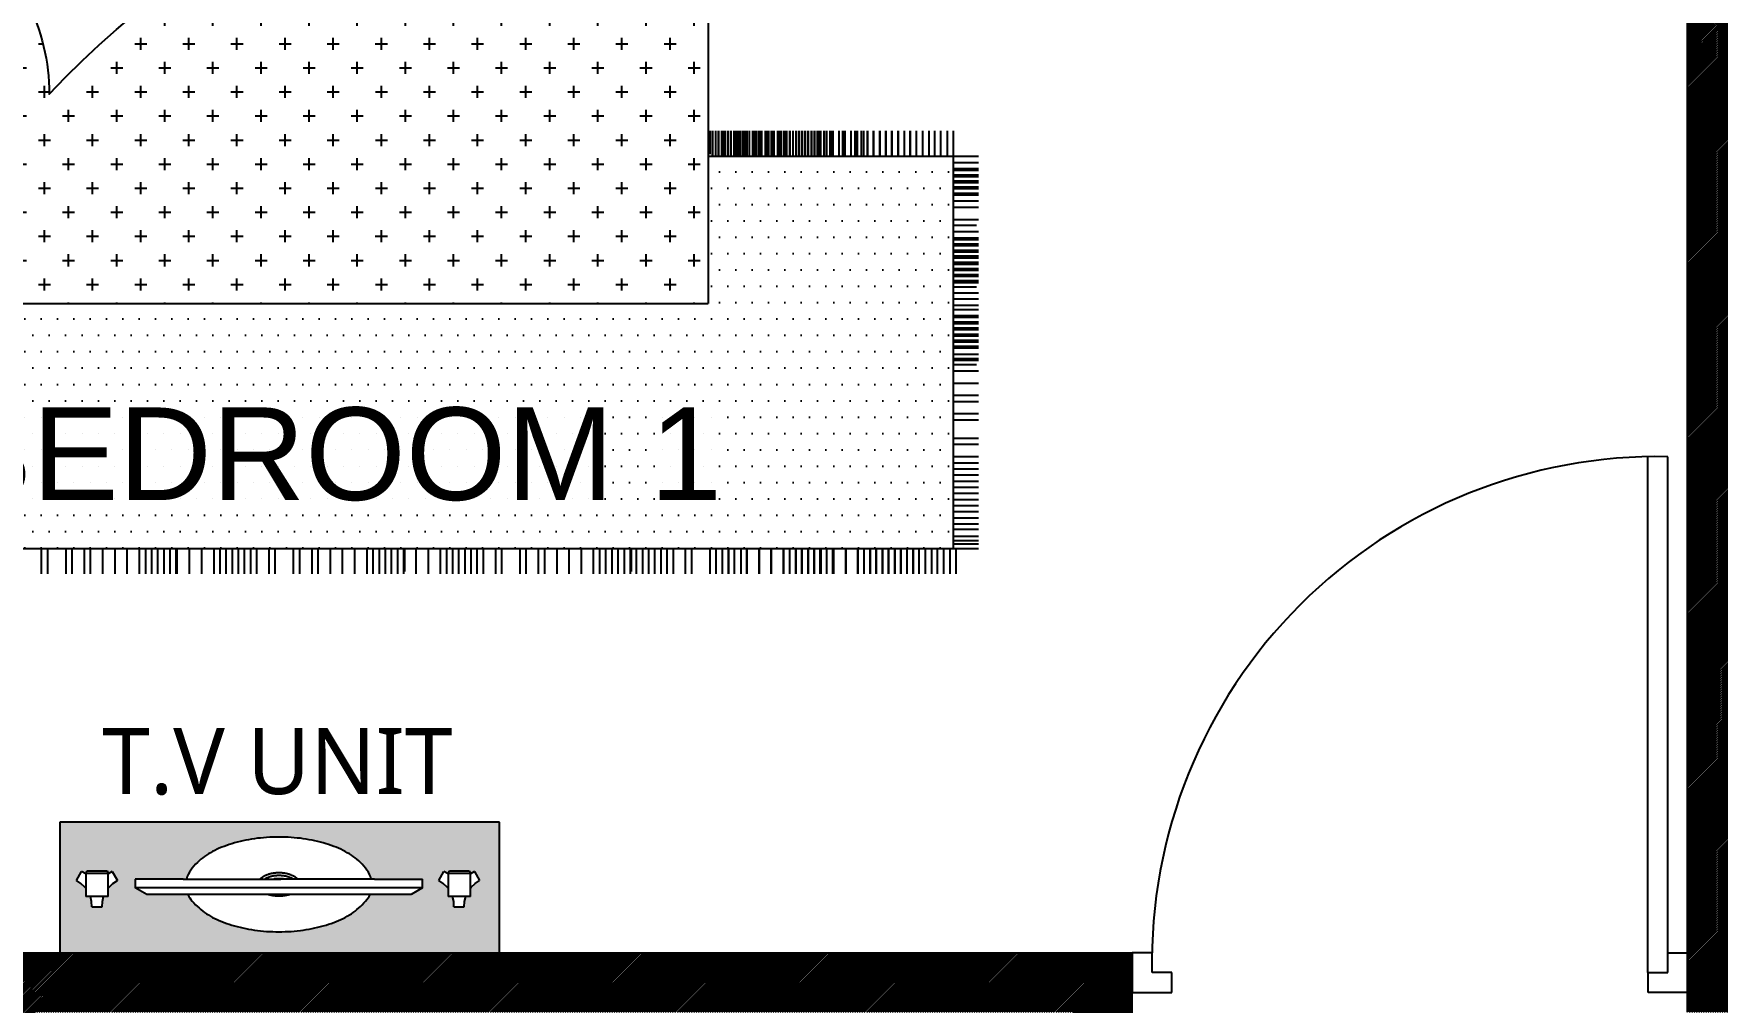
# Model space of a CAD drawing. Header units: inches. Extents: x 413 to 1099, y 231 to 650.
# Drawn here: x 483.4 to 610.8, y 503.4 to 576.6 of the extents above; entities that cross this region are included whole.
import ezdxf

# ---------------------------------------------------------------- set-up
doc = ezdxf.new("R2010")
doc.units = ezdxf.units.IN
doc.header["$MEASUREMENT"] = 0
for name, color, linetype in [('Appliances', 7, 'Continuous'), ('DOOR', 70, 'Continuous'), ('Edges', 7, 'Continuous'), ('OUTER WALL', 50, 'Continuous'), ('TEXT', 190, 'Continuous'), ('WALL', 212, 'Continuous')]:
    doc.layers.add(name, color=color, linetype=linetype)
doc.styles.get("Standard").update_dxf_attribs({"font": 'arial.ttf'})
pattern_1 = [(45, (-2981.29373, -190.62552), (-0.0883883476, 0.0883883476), [])]

# ---------------------------------------------------------------- blocks, each defined once
blk = doc.blocks.new('121')
for p, q in [((72.05, 349.04), (72.05, 346.04)), ((73.55, 349.04), (72.05, 349.04)), ((73.55, 347.54), (73.55, 349.04)), ((75.05, 347.54), (73.55, 347.54)), ((75.05, 346.04), (75.05, 347.54)), ((72.05, 346.04), (75.05, 346.04))]:
    blk.add_line(p, q)
blk = doc.blocks.new('222')
for p, q in [((235.05, 347.54), (235.05, 386.54)), ((236.55, 347.54), (236.55, 386.54))]:
    blk.add_line(p, q)
blk.add_arc((235.8, 348.29), 38.26, 88.8767, 181.1233)
blk = doc.blocks.new('DFF')
at = {"layer": 'WALL', "ltscale": 99, "true_color": 0x293189, "transparency": 33554664}
h = blk.add_hatch(dxfattribs=at)
h.set_pattern_fill('CROSS', color=177, scale=0.367969)
h.set_pattern_definition([(0, (-8325.6035, -6239.9244), (2.33660262, 2.33660262), [1.1683013, -3.50490393]), (90, (-8325.0194, -6240.5086), (-2.33660262, 2.33660262), [1.1683013, -3.50490393])])
h.paths.add_polyline_path([(10959.15, 8007.66, 0.236068), (10951.15, 8023.66), (10951.15, 7987.33), (11023.15, 7987.33), (11023.15, 8035.66, 0.205258)])
at = {"layer": 'WALL', "ltscale": 99, "true_color": 0x2776bb, "transparency": 33554664}
h = blk.add_hatch(dxfattribs=at)
h.set_pattern_fill('DOTS', color=152)
h.set_pattern_definition([(0, (0, 0), (0.79375, 1.5875), [0, -1.5875])])
h.paths.add_polyline_path([(10951.15, 7987.33), (10951.15, 7999.6), (10927.36, 7999.6), (10927.36, 7963.54), (11046.94, 7963.54), (11046.94, 7963.99), (11046.94, 8001.6), (11023.15, 8001.6), (11023.15, 7987.33)])
at = {"color": 177, "linetype": 'Continuous', "true_color": 0x364490}
for p, q in [((11023.31, 8004.08), (11023.31, 8001.82)), ((11023.31, 8004.08), (11023.31, 8001.82)), ((11023.31, 8004.08), (11023.31, 8001.82)), ((11023.53, 8004.08), (11023.53, 8001.6)), ((11023.56, 8004.08), (11023.56, 8001.6)), ((11023.84, 8004.08), (11023.84, 8001.6)), ((11024.13, 8004.08), (11024.13, 8001.6)), ((11024.16, 8004.08), (11024.16, 8001.6)), ((11024.16, 8004.08), (11024.16, 8001.6)), ((11024.43, 8004.08), (11024.43, 8001.6)), ((11024.44, 8004.08), (11024.44, 8001.6)), ((11024.46, 8004.08), (11024.46, 8001.6)), ((11024.5, 8004.08), (11024.5, 8001.6)), ((11024.53, 8004.08), (11024.53, 8001.82)), ((11024.53, 8004.08), (11024.53, 8001.82)), ((11024.53, 8004.08), (11024.53, 8001.82)), ((11024.53, 8004.08), (11024.53, 8001.6)), ((11024.73, 8004.08), (11024.73, 8001.6)), ((11024.73, 8004.08), (11024.73, 8001.6)), ((11024.75, 8004.08), (11024.75, 8001.6)), ((11024.76, 8004.08), (11024.76, 8001.6)), ((11025.03, 8004.08), (11025.03, 8001.6)), ((11025.06, 8004.08), (11025.06, 8001.6)), ((11025.32, 8004.08), (11025.32, 8001.6)), ((11025.32, 8004.08), (11025.32, 8001.6)), ((11025.33, 8004.08), (11025.33, 8001.6)), ((11025.35, 8004.08), (11025.35, 8001.6)), ((11025.35, 8004.08), (11025.35, 8001.6)), ((11025.62, 8004.08), (11025.62, 8001.6)), ((11025.65, 8004.08), (11025.65, 8001.6)), ((11025.69, 8004.08), (11025.69, 8001.6)), ((11025.72, 8004.08), (11025.72, 8001.6)), ((11025.89, 8004.08), (11025.89, 8001.6)), ((11025.91, 8004.08), (11025.91, 8001.6)), ((11025.92, 8004.08), (11025.92, 8001.6)), ((11025.95, 8004.08), (11025.95, 8001.6)), ((11026.03, 8004.08), (11026.03, 8001.6)), ((11026.22, 8004.08), (11026.22, 8001.6)), ((11026.22, 8004.08), (11026.22, 8001.6)), ((11026.25, 8004.08), (11026.25, 8001.6)), ((11026.49, 8004.08), (11026.49, 8001.6)), ((11026.54, 8004.08), (11026.54, 8001.6)), ((11026.54, 8004.08), (11026.54, 8001.6)), ((11026.59, 8004.08), (11026.59, 8001.6)), ((11026.59, 8004.08), (11026.59, 8001.6)), ((11026.62, 8004.08), (11026.62, 8001.6)), ((11026.81, 8004.08), (11026.81, 8001.6)), ((11026.84, 8004.08), (11026.84, 8001.6)), ((11026.88, 8004.08), (11026.88, 8001.6)), ((11026.9, 8004.08), (11026.9, 8001.82)), ((11026.9, 8004.08), (11026.9, 8001.82)), ((11026.9, 8004.08), (11026.9, 8001.82)), ((11026.9, 8004.08), (11026.9, 8001.6)), ((11026.91, 8004.08), (11026.91, 8001.6)), ((11027.11, 8004.08), (11027.11, 8001.6)), ((11027.11, 8004.08), (11027.11, 8001.6)), ((11027.13, 8004.08), (11027.13, 8001.6)), ((11027.14, 8004.08), (11027.14, 8001.6)), ((11027.44, 8004.08), (11027.44, 8001.6)), ((11027.44, 8004.08), (11027.44, 8001.6)), ((11027.48, 8004.08), (11027.48, 8001.6)), ((11027.69, 8004.08), (11027.69, 8001.6)), ((11027.7, 8004.08), (11027.7, 8001.6)), ((11027.71, 8004.08), (11027.71, 8001.6)), ((11027.78, 8004.08), (11027.78, 8001.6)), ((11027.81, 8004.08), (11027.81, 8001.6)), ((11027.81, 8004.08), (11027.81, 8001.6)), ((11028.03, 8004.08), (11028.03, 8001.6)), ((11028.07, 8004.08), (11028.07, 8001.6)), ((11028.09, 8004.08), (11028.09, 8001.6)), ((11028.1, 8004.08), (11028.1, 8001.6)), ((11028.12, 8004.08), (11028.12, 8001.82)), ((11028.12, 8004.08), (11028.12, 8001.82)), ((11028.12, 8004.08), (11028.12, 8001.82)), ((11028.12, 8004.08), (11028.12, 8001.6)), ((11028.29, 8004.08), (11028.29, 8001.6)), ((11028.33, 8004.08), (11028.33, 8001.6)), ((11028.67, 8004.08), (11028.67, 8001.6)), ((11028.7, 8004.08), (11028.7, 8001.6)), ((11028.91, 8004.08), (11028.91, 8001.6)), ((11028.92, 8004.08), (11028.92, 8001.6)), ((11028.97, 8004.08), (11028.97, 8001.6)), ((11029, 8004.08), (11029, 8001.6)), ((11029.26, 8004.08), (11029.26, 8001.6)), ((11029.28, 8004.08), (11029.28, 8001.6)), ((11029.29, 8004.08), (11029.29, 8001.6)), ((11029.31, 8004.08), (11029.31, 8001.6)), ((11029.48, 8004.08), (11029.48, 8001.6)), ((11029.51, 8004.08), (11029.51, 8001.6)), ((11029.86, 8004.08), (11029.86, 8001.6)), ((11029.89, 8004.08), (11029.89, 8001.6)), ((11030.08, 8004.08), (11030.08, 8001.6)), ((11030.16, 8004.08), (11030.16, 8001.6)), ((11030.19, 8004.08), (11030.19, 8001.6)), ((11030.45, 8004.08), (11030.45, 8001.6)), ((11030.47, 8004.08), (11030.47, 8001.6)), ((11030.48, 8004.08), (11030.48, 8001.6)), ((11030.5, 8004.08), (11030.5, 8001.6)), ((11030.7, 8004.08), (11030.7, 8001.6)), ((11030.76, 8004.08), (11030.76, 8001.6)), ((11031.05, 8004.08), (11031.05, 8001.6)), ((11031.08, 8004.08), (11031.08, 8001.6)), ((11031.08, 8004.08), (11031.08, 8001.6)), ((11031.35, 8004.08), (11031.35, 8001.6)), ((11031.38, 8004.08), (11031.38, 8001.6)), ((11031.65, 8004.08), (11031.65, 8001.6)), ((11031.67, 8004.08), (11031.67, 8001.6)), ((11031.68, 8004.08), (11031.68, 8001.6)), ((11031.95, 8004.08), (11031.95, 8001.6)), ((11031.98, 8004.08), (11031.98, 8001.6)), ((11032.23, 8004.08), (11032.23, 8001.6)), ((11032.24, 8004.08), (11032.24, 8001.6)), ((11032.26, 8004.08), (11032.26, 8001.6)), ((11032.27, 8004.08), (11032.27, 8001.6)), ((11032.54, 8004.08), (11032.54, 8001.6)), ((11032.57, 8004.08), (11032.57, 8001.6)), ((11032.83, 8004.08), (11032.83, 8001.6)), ((11032.84, 8004.08), (11032.84, 8001.6)), ((11032.87, 8004.08), (11032.87, 8001.6)), ((11033.14, 8004.08), (11033.14, 8001.6)), ((11033.14, 8004.08), (11033.14, 8001.6)), ((11033.17, 8004.08), (11033.17, 8001.6)), ((11033.45, 8004.08), (11033.45, 8001.6)), ((11033.46, 8004.08), (11033.46, 8001.6)), ((11033.73, 8004.08), (11033.73, 8001.6)), ((11033.76, 8004.08), (11033.76, 8001.6)), ((11033.82, 8004.08), (11033.82, 8001.82)), ((11033.82, 8004.08), (11033.82, 8001.82)), ((11033.82, 8004.08), (11033.82, 8001.82)), ((11033.82, 8004.08), (11033.82, 8001.6)), ((11034.02, 8004.08), (11034.02, 8001.6)), ((11034.05, 8004.08), (11034.05, 8001.6)), ((11034.05, 8004.08), (11034.05, 8001.6)), ((11034.36, 8004.08), (11034.36, 8001.6)), ((11034.36, 8004.08), (11034.36, 8001.6)), ((11034.61, 8004.08), (11034.61, 8001.6)), ((11034.62, 8004.08), (11034.62, 8001.6)), ((11034.95, 8004.08), (11034.95, 8001.6)), ((11035.01, 8004.08), (11035.01, 8001.6)), ((11035.04, 8004.08), (11035.04, 8001.82)), ((11035.04, 8004.08), (11035.04, 8001.82)), ((11035.04, 8004.08), (11035.04, 8001.82)), ((11035.04, 8004.08), (11035.04, 8001.6)), ((11035.21, 8004.08), (11035.21, 8001.6)), ((11035.24, 8004.08), (11035.24, 8001.6)), ((11035.83, 8004.08), (11035.83, 8001.6)), ((11035.84, 8004.08), (11035.84, 8001.6)), ((11036.2, 8004.08), (11036.2, 8001.6)), ((11036.23, 8004.08), (11036.23, 8001.6)), ((11036.4, 8004.08), (11036.4, 8001.6)), ((11036.43, 8004.08), (11036.43, 8001.6)), ((11037, 8004.08), (11037, 8001.6)), ((11037.39, 8004.08), (11037.39, 8001.6)), ((11037.42, 8004.08), (11037.42, 8001.6)), ((11037.62, 8004.08), (11037.62, 8001.6)), ((11037.99, 8004.08), (11037.99, 8001.6)), ((11038.22, 8004.08), (11038.22, 8001.6)), ((11038.58, 8004.08), (11038.58, 8001.6)), ((11038.61, 8004.08), (11038.61, 8001.6)), ((11039.18, 8004.08), (11039.18, 8001.6)), ((11039.21, 8004.08), (11039.21, 8001.6)), ((11039.77, 8004.08), (11039.77, 8001.6)), ((11039.8, 8004.08), (11039.8, 8001.6)), ((11040.37, 8004.08), (11040.37, 8001.6)), ((11040.4, 8004.08), (11040.4, 8001.6)), ((11040.96, 8004.08), (11040.96, 8001.6)), ((11040.99, 8004.08), (11040.99, 8001.6)), ((11041.55, 8004.08), (11041.55, 8001.6)), ((11041.59, 8004.08), (11041.59, 8001.6)), ((11042.18, 8004.08), (11042.18, 8001.6)), ((11042.74, 8004.08), (11042.74, 8001.6)), ((11042.77, 8004.08), (11042.77, 8001.6)), ((11043.34, 8004.08), (11043.34, 8001.6)), ((11043.96, 8004.08), (11043.96, 8001.6)), ((11044.56, 8004.08), (11044.56, 8001.6)), ((11045.12, 8004.08), (11045.12, 8001.6)), ((11045.72, 8004.08), (11045.72, 8001.6)), ((11046.34, 8004.08), (11046.34, 8001.6)), ((11046.94, 8004.08), (11046.94, 8001.6)), ((11046.94, 8001.6), (11023.15, 8001.6)), ((11046.94, 8001.62), (11049.41, 8001.62)), ((11046.94, 8001.6), (11046.94, 7963.54)), ((11046.94, 8001.02), (11049.41, 8001.02)), ((11046.94, 8001.02), (11049.41, 8001.02)), ((11046.94, 8000.43), (11049.41, 8000.43)), ((11046.94, 8000.26), (11049.41, 8000.26)), ((11046.94, 7999.83), (11049.41, 7999.83)), ((11046.94, 7999.67), (11049.41, 7999.67)), ((11046.94, 7999.67), (11049.41, 7999.67)), ((11046.94, 7999.24), (11049.41, 7999.24)), ((11046.94, 7999.07), (11049.41, 7999.07)), ((11046.94, 7998.64), (11049.41, 7998.64)), ((11046.94, 7998.48), (11049.41, 7998.48)), ((11046.94, 7998.05), (11049.41, 7998.05)), ((11046.94, 7997.88), (11049.41, 7997.88)), ((11046.94, 7997.29), (11049.41, 7997.29)), ((11046.94, 7996.69), (11049.41, 7996.69)), ((11046.94, 7995.5), (11049.41, 7995.5)), ((11046.94, 7994.92, -19.89), (11049.19, 7994.92, -19.89)), ((11046.94, 7994.92, -19.89), (11049.19, 7994.92, -19.89)), ((11046.94, 7994.92, -19.89), (11049.19, 7994.92, -19.89)), ((11046.94, 7994.32), (11049.41, 7994.32)), ((11046.94, 7993.7), (11049.41, 7993.7)), ((11046.94, 7993.7), (11049.41, 7993.7)), ((11046.94, 7993.54), (11049.41, 7993.54)), ((11046.94, 7993.13), (11049.41, 7993.13)), ((11046.94, 7993.13), (11049.41, 7993.13)), ((11046.94, 7993.1), (11049.41, 7993.1)), ((11046.94, 7992.95), (11049.41, 7992.95)), ((11046.94, 7992.51), (11049.41, 7992.51)), ((11046.94, 7992.35), (11049.41, 7992.35)), ((11046.94, 7991.94), (11049.41, 7991.94)), ((11046.94, 7991.91), (11049.41, 7991.91)), ((11046.94, 7991.76), (11049.41, 7991.76)), ((11046.94, 7991.34), (11049.41, 7991.34)), ((11046.94, 7991.32), (11049.41, 7991.32)), ((11046.94, 7991.16), (11049.41, 7991.16)), ((11046.94, 7990.72), (11049.41, 7990.72)), ((11046.94, 7990.57), (11049.41, 7990.57)), ((11046.94, 7990.15), (11049.41, 7990.15)), ((11046.94, 7989.97), (11049.41, 7989.97)), ((11046.94, 7989.56), (11049.41, 7989.56)), ((11046.94, 7989.54), (11049.41, 7989.54)), ((11046.94, 7989.38), (11049.41, 7989.38)), ((11046.94, 7988.95, -19.89), (11049.19, 7988.95, -19.89)), ((11046.94, 7988.95, -19.89), (11049.19, 7988.95, -19.89)), ((11046.94, 7988.95, -19.89), (11049.19, 7988.95, -19.89)), ((11046.94, 7988.35), (11049.41, 7988.35)), ((11046.94, 7987.77), (11049.41, 7987.77)), ((11046.94, 7987.18), (11049.41, 7987.18)), ((11046.94, 7986.74), (11049.41, 7986.74)), ((11046.94, 7986.15), (11049.41, 7986.15)), ((11046.94, 7986.15), (11049.41, 7986.15)), ((11046.94, 7985.99), (11049.41, 7985.99)), ((11046.94, 7985.55), (11049.41, 7985.55)), ((11046.94, 7985.39), (11049.41, 7985.39)), ((11046.94, 7984.96), (11049.41, 7984.96)), ((11046.94, 7984.8), (11049.41, 7984.8)), ((11046.94, 7984.36), (11049.41, 7984.36)), ((11046.94, 7984.2), (11049.41, 7984.2)), ((11046.94, 7983.77), (11049.41, 7983.77)), ((11046.94, 7983.61), (11049.41, 7983.61)), ((11046.94, 7983.17), (11049.41, 7983.17)), ((11046.94, 7983.02), (11049.41, 7983.02)), ((11046.94, 7982.42), (11049.41, 7982.42)), ((11046.94, 7981.98), (11049.41, 7981.98)), ((11046.94, 7981.83), (11049.41, 7981.83)), ((11046.94, 7981.4, -19.89), (11049.19, 7981.4, -19.89)), ((11046.94, 7981.4, -19.89), (11049.19, 7981.4, -19.89)), ((11046.94, 7981.4, -19.89), (11049.19, 7981.4, -19.89)), ((11046.94, 7980.79), (11049.41, 7980.79)), ((11046.94, 7979.6), (11049.41, 7979.6)), ((11046.94, 7979.6), (11049.41, 7979.6)), ((11046.94, 7978.42), (11049.41, 7978.42)), ((11046.94, 7977.82), (11049.41, 7977.82)), ((11046.94, 7976.63), (11049.41, 7976.63)), ((11046.94, 7976.04), (11049.41, 7976.04)), ((11046.94, 7974.25), (11049.41, 7974.25)), ((11046.94, 7973.66), (11049.41, 7973.66)), ((11046.94, 7972.47), (11049.41, 7972.47)), ((11046.94, 7971.87), (11049.41, 7971.87)), ((11046.94, 7971.28), (11049.41, 7971.28)), ((11046.94, 7970.68), (11049.41, 7970.68)), ((11046.94, 7970.09), (11049.41, 7970.09)), ((11046.94, 7969.49), (11049.41, 7969.49)), ((11046.94, 7968.9), (11049.41, 7968.9)), ((11046.94, 7968.3), (11049.41, 7968.3)), ((11046.94, 7967.71), (11049.41, 7967.71)), ((11046.94, 7967.12), (11049.41, 7967.12)), ((11046.94, 7966.52), (11049.41, 7966.52)), ((11046.94, 7965.93), (11049.41, 7965.93)), ((11046.94, 7965.92), (11049.41, 7965.92)), ((11046.94, 7965.41), (11049.41, 7965.41)), ((11046.94, 7964.74), (11049.41, 7964.74)), ((10927.36, 7963.54), (11046.94, 7963.54)), ((10958.38, 7963.54), (10958.38, 7961.07)), ((10958.97, 7963.54), (10958.97, 7961.07)), ((10960.76, 7963.54), (10960.76, 7961.07)), ((10961.35, 7963.54), (10961.35, 7961.07)), ((10962.54, 7963.54), (10962.54, 7961.07)), ((10963.13, 7963.54), (10963.13, 7961.07)), ((10964.32, 7963.54), (10964.32, 7961.07)), ((10964.32, 7963.54), (10964.32, 7961.07)), ((10965.51, 7963.54), (10965.51, 7961.07)), ((10966.7, 7963.54), (10966.7, 7961.07)), ((10967.89, 7963.54), (10967.89, 7961.07)), ((10968.49, 7963.54), (10968.49, 7961.07)), ((10969.08, 7963.54), (10969.08, 7961.07)), ((10969.68, 7963.54), (10969.68, 7961.07)), ((10970.27, 7963.54), (10970.27, 7961.07)), ((10970.87, 7963.54), (10970.87, 7961.07)), ((10970.87, 7963.54), (10970.87, 7961.07)), ((10971.46, 7963.54), (10971.46, 7961.07)), ((10971.55, 7963.55), (10971.55, 7961.29)), ((10971.55, 7963.55), (10971.55, 7961.29)), ((10971.55, 7963.55), (10971.55, 7961.29)), ((10971.55, 7963.54), (10971.55, 7961.07)), ((10972.74, 7963.54), (10972.74, 7961.07)), ((10973.93, 7963.54), (10973.93, 7961.07)), ((10975.12, 7963.54), (10975.12, 7961.07)), ((10975.72, 7963.54), (10975.72, 7961.07)), ((10976.31, 7963.54), (10976.31, 7961.07)), ((10976.9, 7963.54), (10976.9, 7961.07)), ((10977.5, 7963.54), (10977.5, 7961.07)), ((10978.09, 7963.54), (10978.09, 7961.07)), ((10978.69, 7963.54), (10978.69, 7961.07)), ((10979.28, 7963.54), (10979.28, 7961.07)), ((10980.47, 7963.54), (10980.47, 7961.07)), ((10981.07, 7963.54), (10981.07, 7961.07)), ((10982.85, 7963.54), (10982.85, 7961.07)), ((10983.45, 7963.54), (10983.45, 7961.07)), ((10984.64, 7963.54), (10984.64, 7961.07)), ((10985.23, 7963.54), (10985.23, 7961.07)), ((10986.42, 7963.54), (10986.42, 7961.07)), ((10986.42, 7963.54), (10986.42, 7961.07)), ((10987.61, 7963.54), (10987.61, 7961.07)), ((10988.8, 7963.54), (10988.8, 7961.07)), ((10989.99, 7963.54), (10989.99, 7961.07)), ((10990.58, 7963.54), (10990.58, 7961.07)), ((10991.18, 7963.54), (10991.18, 7961.07)), ((10991.77, 7963.54), (10991.77, 7961.07)), ((10992.37, 7963.54), (10992.37, 7961.07)), ((10992.96, 7963.54), (10992.96, 7961.07)), ((10992.96, 7963.54), (10992.96, 7961.07)), ((10993.56, 7963.54), (10993.56, 7961.07)), ((10993.56, 7963.54), (10993.56, 7961.07)), ((10993.65, 7963.55), (10993.65, 7961.29)), ((10993.65, 7963.55), (10993.65, 7961.29)), ((10993.65, 7963.55), (10993.65, 7961.29)), ((10994.75, 7963.54), (10994.75, 7961.07)), ((10995.94, 7963.54), (10995.94, 7961.07)), ((10997.13, 7963.54), (10997.13, 7961.07)), ((10997.72, 7963.54), (10997.72, 7961.07)), ((10998.32, 7963.54), (10998.32, 7961.07)), ((10998.91, 7963.54), (10998.91, 7961.07)), ((10999.51, 7963.54), (10999.51, 7961.07)), ((11000.1, 7963.54), (11000.1, 7961.07)), ((11000.69, 7963.54), (11000.69, 7961.07)), ((11001.29, 7963.54), (11001.29, 7961.07)), ((11002.48, 7963.54), (11002.48, 7961.07)), ((11003.07, 7963.54), (11003.07, 7961.07)), ((11004.86, 7963.54), (11004.86, 7961.07)), ((11005.45, 7963.54), (11005.45, 7961.07)), ((11006.64, 7963.54), (11006.64, 7961.07)), ((11007.24, 7963.54), (11007.24, 7961.07)), ((11008.43, 7963.54), (11008.43, 7961.07)), ((11008.43, 7963.54), (11008.43, 7961.07)), ((11009.62, 7963.54), (11009.62, 7961.07)), ((11010.81, 7963.54), (11010.81, 7961.07)), ((11011.99, 7963.54), (11011.99, 7961.07)), ((11011.99, 7963.54), (11011.99, 7961.07)), ((11012.59, 7963.54), (11012.59, 7961.07)), ((11013.18, 7963.54), (11013.18, 7961.07)), ((11013.18, 7963.54), (11013.18, 7961.07)), ((11013.78, 7963.54), (11013.78, 7961.07)), ((11014.37, 7963.54), (11014.37, 7961.07)), ((11014.37, 7963.54), (11014.37, 7961.07)), ((11014.97, 7963.54), (11014.97, 7961.07)), ((11014.97, 7963.54), (11014.97, 7961.07)), ((11015.56, 7963.54), (11015.56, 7961.07)), ((11015.56, 7963.54), (11015.56, 7961.07)), ((11015.65, 7963.55), (11015.65, 7961.29)), ((11015.65, 7963.55), (11015.65, 7961.29)), ((11015.65, 7963.55), (11015.65, 7961.29)), ((11016.16, 7963.54), (11016.16, 7961.07)), ((11016.75, 7963.54), (11016.75, 7961.07)), ((11017.35, 7963.54), (11017.35, 7961.07)), ((11017.94, 7963.54), (11017.94, 7961.07)), ((11018.54, 7963.54), (11018.54, 7961.07)), ((11019.13, 7963.54), (11019.13, 7961.07)), ((11019.73, 7963.54), (11019.73, 7961.07)), ((11020.92, 7963.54), (11020.92, 7961.07)), ((11021.51, 7963.54), (11021.51, 7961.07)), ((11023.3, 7963.54), (11023.3, 7961.07)), ((11023.89, 7963.54), (11023.89, 7961.07)), ((11024.51, 7963.54), (11024.51, 7961.07)), ((11025.08, 7963.54), (11025.08, 7961.07)), ((11025.11, 7963.54), (11025.11, 7961.07)), ((11025.67, 7963.54), (11025.67, 7961.07)), ((11026.3, 7963.54), (11026.3, 7961.07)), ((11026.86, 7963.54), (11026.86, 7961.07)), ((11026.86, 7963.54), (11026.86, 7961.07)), ((11026.89, 7963.54), (11026.89, 7961.07)), ((11028.05, 7963.54), (11028.05, 7961.07)), ((11028.08, 7963.54), (11028.08, 7961.07)), ((11028.08, 7963.54), (11028.08, 7961.07)), ((11029.24, 7963.54), (11029.24, 7961.07)), ((11029.27, 7963.54), (11029.27, 7961.07)), ((11030.43, 7963.54), (11030.43, 7961.07)), ((11030.46, 7963.54), (11030.46, 7961.07)), ((11031.03, 7963.54), (11031.03, 7961.07)), ((11031.62, 7963.54), (11031.62, 7961.07)), ((11031.65, 7963.54), (11031.65, 7961.07)), ((11032.22, 7963.54), (11032.22, 7961.07)), ((11032.25, 7963.54), (11032.25, 7961.07)), ((11032.81, 7963.54), (11032.81, 7961.07)), ((11032.84, 7963.54), (11032.84, 7961.07)), ((11033.41, 7963.54), (11033.41, 7961.07)), ((11033.41, 7963.54), (11033.41, 7961.07)), ((11033.44, 7963.54), (11033.44, 7961.07)), ((11034, 7963.54), (11034, 7961.07)), ((11034.03, 7963.54), (11034.03, 7961.07)), ((11034.09, 7963.55), (11034.09, 7961.29)), ((11034.09, 7963.55), (11034.09, 7961.29)), ((11034.09, 7963.55), (11034.09, 7961.29)), ((11034.09, 7963.54), (11034.09, 7961.07)), ((11034.63, 7963.54), (11034.63, 7961.07)), ((11034.63, 7963.54), (11034.63, 7961.07)), ((11035.22, 7963.54), (11035.22, 7961.07)), ((11035.28, 7963.54), (11035.28, 7961.07)), ((11035.31, 7963.55), (11035.31, 7961.29)), ((11035.31, 7963.55), (11035.31, 7961.29)), ((11035.31, 7963.55), (11035.31, 7961.29)), ((11035.31, 7963.54), (11035.31, 7961.07)), ((11036.47, 7963.54), (11036.47, 7961.07)), ((11036.5, 7963.54), (11036.5, 7961.07)), ((11037.66, 7963.54), (11037.66, 7961.07)), ((11037.69, 7963.54), (11037.69, 7961.07)), ((11038.26, 7963.54), (11038.26, 7961.07)), ((11038.85, 7963.54), (11038.85, 7961.07)), ((11038.88, 7963.54), (11038.88, 7961.07)), ((11039.44, 7963.54), (11039.44, 7961.07)), ((11039.47, 7963.54), (11039.47, 7961.07)), ((11040.04, 7963.54), (11040.04, 7961.07)), ((11040.07, 7963.54), (11040.07, 7961.07)), ((11040.63, 7963.54), (11040.63, 7961.07)), ((11040.66, 7963.54), (11040.66, 7961.07)), ((11041.23, 7963.54), (11041.23, 7961.07)), ((11041.26, 7963.54), (11041.26, 7961.07)), ((11041.82, 7963.54), (11041.82, 7961.07)), ((11041.85, 7963.54), (11041.85, 7961.07)), ((11042.45, 7963.54), (11042.45, 7961.07)), ((11043.01, 7963.54), (11043.01, 7961.07)), ((11043.04, 7963.54), (11043.04, 7961.07)), ((11043.61, 7963.54), (11043.61, 7961.07)), ((11044.23, 7963.54), (11044.23, 7961.07)), ((11044.83, 7963.54), (11044.83, 7961.07)), ((11045.39, 7963.54), (11045.39, 7961.07)), ((11045.99, 7963.54), (11045.99, 7961.07)), ((11046.61, 7963.54), (11046.61, 7961.07)), ((11046.94, 7964.32), (11049.41, 7964.32)), ((11046.94, 7963.99), (11049.41, 7963.99)), ((11046.94, 7963.54), (11049.41, 7963.54)), ((11047.21, 7963.54), (11047.21, 7961.07))]:
    blk.add_line(p, q, dxfattribs=at)
at = {"layer": 'Appliances', "linetype": 'Continuous'}
for p in [(11023.15, 8039.66), (10951.15, 7987.33)]:
    blk.add_line(p, (11023.15, 7987.33), dxfattribs=at)
blk.add_lwpolyline([(10951.15, 8023.66, -0.236068), (10959.15, 8007.66, -0.205258), (11023.15, 8035.66, -0.205258)], format="xyb", dxfattribs=at)

msp = doc.modelspace()

# ---------------------------------------------------------------- hatches: boundary and pattern name
at = {"layer": 'DOOR', "true_color": 0x636466}
h = msp.add_hatch(dxfattribs=at)
h.set_pattern_fill('ANSI31', color=251)
h.set_pattern_definition(pattern_1)
h.paths.add_polyline_path([(618, 406.65), (609, 406.65), (609, 403.65), (609, 378.9), (618, 378.9)], flags=17)
h.paths.add_polyline_path([(618, 318.9), (609, 318.9), (609, 300.15), (483.5, 300.15), (483.5, 402.15), (567, 402.15), (567, 442.04), (562.5, 442.04), (562.5, 406.65), (483.5, 406.65), (483.5, 424.65), (474.5, 424.65), (474.5, 291.15), (618, 291.15)])
h.paths.add_polyline_path([(797.5, 402.65), (666, 402.65), (666, 398.65), (666, 393.65), (797.5, 393.65)])
h.paths.add_polyline_path([(806.5, 624.15), (761.51, 624.15), (761.51, 615.15), (797.5, 615.15), (797.5, 507.15), (707.52, 507.15), (707.52, 502.65), (707.5, 432.15), (712, 432.15), (712, 502.65), (763, 502.65), (763, 436.65), (742, 436.65), (742, 432.15), (772.3, 432.15), (772.3, 436.65), (767.5, 436.65), (767.5, 502.65), (797.5, 502.65), (797.5, 432.15), (797.5, 256.65), (705.92, 256.65), (705.92, 252.15), (806.5, 252.15)])
h.paths.add_polyline_path([(455.5, 615.15), (502, 615.15), (502, 624.15), (446.5, 624.15), (446.5, 252.15), (451, 252.15), (451, 502.65), (474.5, 502.65), (474.5, 484.65), (483.5, 484.65), (483.5, 502.65), (562, 502.65), (562, 491.3), (566.5, 491.3), (566.5, 507.15), (455.5, 507.15)])
h.paths.add_polyline_path([(585.92, 256.65), (451, 256.65), (451, 252.15), (585.92, 252.15)])
h = msp.add_hatch(dxfattribs=at)
h.set_pattern_fill('ANSI31', color=251)
h.set_pattern_definition(pattern_1)
h.paths.add_polyline_path([(628.61, 624.15), (562, 624.15), (562, 615.15), (608.5, 615.15), (608.5, 502.65), (613, 502.65), (613, 526.65), (619.01, 526.65), (619.01, 531.15), (613, 531.15), (613, 615.15), (628.61, 615.15)])
h.paths.add_polyline_path([(701.51, 624.15), (645.41, 624.15), (645.41, 615.15), (661.02, 615.15), (661.02, 531.15), (655.01, 531.15), (655.01, 526.65), (661.02, 526.65), (661.02, 502.65), (665.52, 502.65), (665.52, 615.15), (701.51, 615.15)])
at = {"layer": 'DOOR', "ltscale": 99, "true_color": 0x6c3932, "transparency": 33554664}
h = msp.add_hatch(color=17, dxfattribs=at)
h.dxf.hatch_style = 1
h.paths.add_polyline_path([(518.66, 506.92), (518.66, 517.01), (485.4, 517.01), (485.4, 506.92)])
h.paths.add_polyline_path([(488.6, 510.61), (487.82, 510.61), (487.8, 511.01), (487.71, 511.39), (487.36, 511.39), (487.36, 512.02), (487.3, 512.11), (487, 512.39), (486.66, 512.61), (487.05, 513.28), (487.36, 513.13), (487.48, 513.34), (488.97, 513.34), (489.06, 513.13), (489.36, 513.28), (489.75, 512.61), (489.41, 512.39), (489.12, 512.11), (489.05, 512.02), (489.05, 511.39), (488.71, 511.39), (488.62, 511.01)], flags=16)
h.paths.add_polyline_path([(491.98, 511.56), (491.11, 512.06), (491.11, 512.72), (494.72, 512.72), (494.99, 512.72), (495.04, 512.9), (495.11, 513.07), (495.2, 513.24), (495.3, 513.4), (495.42, 513.55), (495.54, 513.7), (495.67, 513.84), (495.8, 513.97), (495.93, 514.1), (496.07, 514.22), (496.21, 514.33), (496.35, 514.43), (496.49, 514.53), (496.64, 514.62), (496.79, 514.71), (496.95, 514.8), (497.12, 514.88), (497.29, 514.97), (497.46, 515.04), (497.64, 515.12), (497.83, 515.19), (498.02, 515.26), (498.21, 515.33), (498.41, 515.39), (498.61, 515.45), (498.82, 515.51), (499.03, 515.56), (499.24, 515.61), (499.46, 515.65), (499.68, 515.69), (499.9, 515.73), (500.12, 515.77), (500.35, 515.8), (500.58, 515.82), (500.81, 515.84), (501.04, 515.86), (501.27, 515.88), (501.5, 515.89), (501.74, 515.89), (501.97, 515.89), (502.2, 515.89), (502.44, 515.89), (502.67, 515.88), (502.9, 515.86), (503.13, 515.84), (503.36, 515.82), (503.59, 515.8), (503.81, 515.77), (504.04, 515.73), (504.26, 515.69), (504.48, 515.65), (504.69, 515.61), (504.91, 515.56), (505.12, 515.51), (505.32, 515.45), (505.53, 515.39), (505.73, 515.33), (505.92, 515.26), (506.11, 515.19), (506.3, 515.12), (506.48, 515.04), (506.65, 514.97), (506.82, 514.88), (506.99, 514.8), (507.14, 514.71), (507.3, 514.62), (507.45, 514.53), (507.59, 514.43), (507.73, 514.33), (507.87, 514.22), (508.01, 514.1), (508.14, 513.97), (508.27, 513.84), (508.4, 513.7), (508.52, 513.55), (508.63, 513.4), (508.74, 513.24), (508.82, 513.07), (508.9, 512.9), (508.95, 512.72), (509, 512.72), (509.21, 512.72), (512.82, 512.72), (512.82, 512.06), (511.96, 511.56), (508.87, 511.56), (508.84, 511.49), (508.79, 511.41), (508.72, 511.3), (508.62, 511.18), (508.52, 511.05), (508.4, 510.92), (508.27, 510.78), (508.14, 510.65), (508.01, 510.53), (507.87, 510.41), (507.73, 510.3), (507.59, 510.19), (507.45, 510.09), (507.3, 510), (507.14, 509.91), (506.99, 509.82), (506.82, 509.74), (506.65, 509.66), (506.48, 509.58), (506.3, 509.5), (506.11, 509.43), (505.92, 509.36), (505.73, 509.3), (505.53, 509.23), (505.32, 509.17), (505.12, 509.12), (504.91, 509.07), (504.69, 509.02), (504.48, 508.97), (504.26, 508.93), (504.04, 508.89), (503.81, 508.86), (503.59, 508.83), (503.36, 508.8), (503.13, 508.78), (502.9, 508.76), (502.67, 508.75), (502.44, 508.74), (502.2, 508.73), (501.97, 508.73), (501.74, 508.73), (501.5, 508.74), (501.27, 508.75), (501.04, 508.76), (500.81, 508.78), (500.58, 508.8), (500.35, 508.83), (500.12, 508.86), (499.9, 508.89), (499.68, 508.93), (499.46, 508.97), (499.24, 509.02), (499.03, 509.07), (498.82, 509.12), (498.61, 509.17), (498.41, 509.23), (498.21, 509.3), (498.02, 509.36), (497.83, 509.43), (497.64, 509.5), (497.46, 509.58), (497.29, 509.66), (497.12, 509.74), (496.95, 509.82), (496.79, 509.91), (496.64, 510), (496.49, 510.09), (496.35, 510.19), (496.21, 510.3), (496.07, 510.41), (495.93, 510.53), (495.8, 510.65), (495.67, 510.78), (495.54, 510.92), (495.42, 511.05), (495.32, 511.18), (495.22, 511.3), (495.11, 511.46), (495.07, 511.56)], flags=16)
h.paths.add_polyline_path([(514.06, 512.61), (514.45, 513.28), (514.75, 513.13), (514.87, 513.34), (516.36, 513.34), (516.45, 513.13), (516.76, 513.28), (517.15, 512.61), (516.81, 512.39), (516.51, 512.11), (516.45, 512.02), (516.45, 511.39), (516.1, 511.39), (516.01, 511.01), (515.99, 510.61), (515.21, 510.61), (515.19, 511.01), (515.1, 511.39), (514.76, 511.39), (514.76, 512.02), (514.69, 512.11), (514.4, 512.39)], flags=16)

# ---------------------------------------------------------------- linework, layer by layer
at = {"layer": 'DOOR', "color": 85, "true_color": 0x58ba48}
for p, q in [((608.5, 502.65), (608.5, 615.15)), ((455.5, 507.15), (566.5, 507.15)), ((566.5, 491.3), (566.5, 507.15))]:
    msp.add_line(p, q, dxfattribs=at)
at = {"layer": 'Edges'}
for p, q in [((518.66, 517.01), (485.4, 517.01)), ((485.4, 517.01), (485.4, 506.92)), ((518.66, 506.92), (518.66, 517.01)), ((486.66, 512.61), (487.05, 513.28)), ((487.36, 513.12), (487.05, 513.28)), ((487.36, 513.14), (487.48, 513.34)), ((487.48, 513.34), (488.97, 513.34)), ((488.97, 513.34), (489.05, 513.14)), ((489.36, 513.28), (489.05, 513.12)), ((489.36, 513.28), (489.75, 512.61)), ((514.06, 512.61), (514.45, 513.28)), ((514.76, 513.12), (514.45, 513.28)), ((514.76, 513.14), (514.87, 513.34)), ((514.87, 513.34), (516.36, 513.34)), ((516.36, 513.34), (516.45, 513.14)), ((516.76, 513.28), (516.45, 513.12)), ((516.76, 513.28), (517.15, 512.61)), ((487, 512.39), (486.66, 512.61)), ((487.3, 512.11), (487, 512.39)), ((487.36, 512.02), (487.3, 512.11)), ((489.05, 513.14), (487.36, 513.14)), ((487.36, 513.14), (487.36, 513.12)), ((487.36, 513.12), (487.36, 512.02)), ((487.36, 512.02), (487.36, 511.39)), ((489.05, 513.12), (489.05, 513.14)), ((489.05, 512.02), (489.05, 513.12)), ((489.05, 512.02), (489.12, 512.11)), ((489.05, 511.39), (489.05, 512.02)), ((489.12, 512.11), (489.41, 512.39)), ((489.41, 512.39), (489.75, 512.61)), ((491.11, 512.72), (491.11, 512.06)), ((494.72, 512.72), (491.11, 512.72)), ((512.82, 512.06), (491.11, 512.06)), ((491.98, 511.56), (491.11, 512.06)), ((509.21, 512.72), (512.82, 512.72)), ((512.82, 512.06), (511.96, 511.56)), ((512.82, 512.06), (512.82, 512.72)), ((514.4, 512.39), (514.06, 512.61)), ((514.69, 512.11), (514.4, 512.39)), ((514.76, 512.02), (514.69, 512.11)), ((516.45, 513.14), (514.76, 513.14)), ((514.76, 513.14), (514.76, 513.12)), ((514.76, 513.12), (514.76, 512.02)), ((514.76, 512.02), (514.76, 511.39)), ((516.45, 513.12), (516.45, 513.14)), ((516.45, 512.02), (516.45, 513.12)), ((516.45, 512.02), (516.51, 512.11)), ((516.45, 511.39), (516.45, 512.02)), ((516.51, 512.11), (516.81, 512.39)), ((516.81, 512.39), (517.15, 512.61)), ((487.71, 511.39), (487.36, 511.39)), ((487.8, 511.01), (487.71, 511.39)), ((488.71, 511.39), (487.71, 511.39)), ((487.82, 510.61), (487.8, 511.01)), ((487.82, 510.61), (488.6, 510.61)), ((488.6, 510.61), (488.62, 511.01)), ((488.62, 511.01), (488.71, 511.39)), ((489.05, 511.39), (488.71, 511.39)), ((511.96, 511.56), (491.98, 511.56)), ((515.1, 511.39), (514.76, 511.39)), ((515.19, 511.01), (515.1, 511.39)), ((516.1, 511.39), (515.1, 511.39)), ((515.21, 510.61), (515.19, 511.01)), ((515.21, 510.61), (515.99, 510.61)), ((515.99, 510.61), (516.01, 511.01)), ((516.01, 511.01), (516.1, 511.39)), ((516.45, 511.39), (516.1, 511.39))]:
    msp.add_line(p, q, dxfattribs=at)
for points in [[(508.95, 512.72), (508.9, 512.9), (508.82, 513.07), (508.74, 513.24), (508.63, 513.4), (508.52, 513.55), (508.4, 513.7), (508.27, 513.84), (508.14, 513.97), (508.01, 514.1), (507.87, 514.22), (507.73, 514.33), (507.59, 514.43), (507.45, 514.53), (507.3, 514.62), (507.14, 514.71), (506.99, 514.8), (506.82, 514.88), (506.65, 514.97), (506.48, 515.04), (506.3, 515.12), (506.11, 515.19), (505.92, 515.26), (505.73, 515.33), (505.53, 515.39), (505.32, 515.45), (505.12, 515.51), (504.91, 515.56), (504.69, 515.61), (504.48, 515.65), (504.26, 515.69), (504.04, 515.73), (503.81, 515.77), (503.59, 515.8), (503.36, 515.82), (503.13, 515.84), (502.9, 515.86), (502.67, 515.88), (502.44, 515.89), (502.2, 515.89), (501.97, 515.89), (501.74, 515.89), (501.5, 515.89), (501.27, 515.88), (501.04, 515.86), (500.81, 515.84), (500.58, 515.82), (500.35, 515.8), (500.12, 515.77), (499.9, 515.73), (499.68, 515.69), (499.46, 515.65), (499.24, 515.61), (499.03, 515.56), (498.82, 515.51), (498.61, 515.45), (498.41, 515.39), (498.21, 515.33), (498.02, 515.26), (497.83, 515.19), (497.64, 515.12), (497.46, 515.04), (497.29, 514.97), (497.12, 514.88), (496.95, 514.8), (496.79, 514.71), (496.64, 514.62), (496.49, 514.53), (496.35, 514.43), (496.21, 514.33), (496.07, 514.22), (495.93, 514.1), (495.8, 513.97), (495.67, 513.84), (495.54, 513.7), (495.42, 513.55), (495.3, 513.4), (495.2, 513.24), (495.11, 513.07), (495.04, 512.9), (494.99, 512.72)], [(500.54, 512.72), (500.55, 512.74), (500.58, 512.76), (500.61, 512.79), (500.64, 512.81), (500.68, 512.84), (500.73, 512.87), (500.77, 512.9), (500.82, 512.93), (500.86, 512.95), (500.9, 512.98), (500.95, 513), (500.99, 513.02), (501.04, 513.04), (501.08, 513.06), (501.12, 513.07), (501.17, 513.09), (501.21, 513.1), (501.26, 513.11), (501.31, 513.13), (501.36, 513.14), (501.41, 513.15), (501.45, 513.16), (501.5, 513.17), (501.56, 513.18), (501.61, 513.18), (501.66, 513.19), (501.71, 513.19), (501.76, 513.2), (501.81, 513.2), (501.86, 513.2), (501.92, 513.21), (501.97, 513.21), (502.02, 513.21), (502.07, 513.2), (502.13, 513.2), (502.18, 513.2), (502.23, 513.19), (502.28, 513.19), (502.33, 513.18), (502.38, 513.18), (502.43, 513.17), (502.48, 513.16), (502.53, 513.15), (502.58, 513.14), (502.63, 513.13), (502.68, 513.11), (502.72, 513.1), (502.77, 513.09), (502.81, 513.07), (502.86, 513.06), (502.9, 513.04), (502.95, 513.02), (502.99, 513), (503.03, 512.98), (503.08, 512.95), (503.12, 512.93), (503.17, 512.9), (503.21, 512.87), (503.26, 512.84), (503.3, 512.81), (503.33, 512.79), (503.36, 512.76), (503.39, 512.74), (503.4, 512.72)], [(494.72, 512.72), (494.93, 512.72), (495.33, 512.72), (495.88, 512.72), (496.52, 512.72), (497.22, 512.72), (497.94, 512.72), (498.61, 512.72), (499.21, 512.72), (499.69, 512.72), (500.07, 512.72), (500.35, 512.72), (500.56, 512.72), (500.71, 512.72), (500.81, 512.72), (500.89, 512.72), (500.95, 512.72), (501.02, 512.72), (501.1, 512.72), (501.17, 512.72), (501.25, 512.72), (501.34, 512.72), (501.43, 512.72), (501.51, 512.72), (501.6, 512.72), (501.69, 512.72), (501.78, 512.72), (501.87, 512.72), (501.95, 512.72), (502.03, 512.72), (502.1, 512.72), (502.17, 512.73), (502.22, 512.73), (502.26, 512.73), (502.29, 512.73), (502.3, 512.73), (502.31, 512.73), (502.29, 512.73), (502.26, 512.73), (502.22, 512.73), (502.16, 512.73), (502.08, 512.73), (501.99, 512.74), (501.9, 512.74), (501.81, 512.73), (501.72, 512.73), (501.66, 512.73), (501.61, 512.73), (501.59, 512.72)], [(503.04, 512.72), (503.02, 512.74), (502.99, 512.75), (502.96, 512.77), (502.92, 512.79), (502.87, 512.81), (502.82, 512.82), (502.77, 512.84), (502.72, 512.86), (502.67, 512.88), (502.63, 512.89), (502.58, 512.9), (502.53, 512.92), (502.49, 512.93), (502.44, 512.94), (502.4, 512.94), (502.35, 512.95), (502.3, 512.96), (502.26, 512.96), (502.21, 512.97), (502.16, 512.97), (502.11, 512.98), (502.07, 512.98), (502.02, 512.98), (501.97, 512.98), (501.92, 512.98), (501.87, 512.98), (501.83, 512.98), (501.78, 512.97), (501.73, 512.97), (501.68, 512.96), (501.64, 512.96), (501.59, 512.95), (501.54, 512.94), (501.5, 512.94), (501.45, 512.93), (501.41, 512.92), (501.36, 512.9), (501.31, 512.89), (501.27, 512.88), (501.22, 512.86), (501.17, 512.84), (501.12, 512.82), (501.07, 512.81), (501.02, 512.79), (500.98, 512.77), (500.95, 512.75), (500.92, 512.74), (500.9, 512.72)], [(509.21, 512.72), (509, 512.72), (508.61, 512.72), (508.06, 512.72), (507.41, 512.72), (506.71, 512.72), (505.99, 512.72), (505.31, 512.72), (504.7, 512.72), (504.2, 512.72), (503.81, 512.72), (503.49, 512.72), (503.23, 512.72), (503.01, 512.72), (502.8, 512.72), (502.58, 512.72), (502.34, 512.72)], [(495.07, 511.56), (495.1, 511.49), (495.15, 511.41), (495.22, 511.3), (495.32, 511.18), (495.42, 511.05), (495.54, 510.92), (495.67, 510.78), (495.8, 510.65), (495.93, 510.53), (496.07, 510.41), (496.21, 510.3), (496.35, 510.19), (496.49, 510.09), (496.64, 510), (496.79, 509.91), (496.95, 509.82), (497.12, 509.74), (497.29, 509.66), (497.46, 509.58), (497.64, 509.5), (497.83, 509.43), (498.02, 509.36), (498.21, 509.3), (498.41, 509.23), (498.61, 509.17), (498.82, 509.12), (499.03, 509.07), (499.24, 509.02), (499.46, 508.97), (499.68, 508.93), (499.9, 508.89), (500.12, 508.86), (500.35, 508.83), (500.58, 508.8), (500.81, 508.78), (501.04, 508.76), (501.27, 508.75), (501.5, 508.74), (501.74, 508.73), (501.97, 508.73), (502.2, 508.73), (502.44, 508.74), (502.67, 508.75), (502.9, 508.76), (503.13, 508.78), (503.36, 508.8), (503.59, 508.83), (503.81, 508.86), (504.04, 508.89), (504.26, 508.93), (504.48, 508.97), (504.69, 509.02), (504.91, 509.07), (505.12, 509.12), (505.32, 509.17), (505.53, 509.23), (505.73, 509.3), (505.92, 509.36), (506.11, 509.43), (506.3, 509.5), (506.48, 509.58), (506.65, 509.66), (506.82, 509.74), (506.99, 509.82), (507.14, 509.91), (507.3, 510), (507.45, 510.09), (507.59, 510.19), (507.73, 510.3), (507.87, 510.41), (508.01, 510.53), (508.14, 510.65), (508.27, 510.78), (508.4, 510.92), (508.52, 511.05), (508.62, 511.18), (508.72, 511.3), (508.79, 511.41), (508.84, 511.49), (508.87, 511.56)], [(502.84, 511.56), (502.81, 511.55), (502.77, 511.53), (502.72, 511.52), (502.67, 511.51), (502.61, 511.49), (502.54, 511.48), (502.48, 511.47), (502.42, 511.46), (502.35, 511.45), (502.3, 511.44), (502.24, 511.43), (502.18, 511.43), (502.13, 511.42), (502.07, 511.42), (502.02, 511.42), (501.97, 511.42), (501.92, 511.42), (501.86, 511.42), (501.81, 511.42), (501.76, 511.43), (501.7, 511.43), (501.64, 511.44), (501.58, 511.45), (501.52, 511.46), (501.46, 511.47), (501.39, 511.48), (501.33, 511.49), (501.27, 511.51), (501.21, 511.52), (501.17, 511.53), (501.12, 511.55), (501.09, 511.56)]]:
    msp.add_lwpolyline(points, dxfattribs=at)

# ---------------------------------------------------------------- block references
at = {"layer": 'DOOR'}
for name, p in [('222', (370.45, 158.11)), ('121', (494.45, 158.11))]:
    msp.add_blockref(name, p, dxfattribs=at)
at = {"layer": 'DOOR', "xscale": -1}
msp.add_blockref('121', (680.56, 158.11), dxfattribs=at)
at = {"layer": 'WALL', "xscale": 0.7787309350741263, "yscale": 0.7787309350741263, "zscale": 0.7787309350741263}
msp.add_blockref('DFF', (-8049.63, -5663.74), dxfattribs=at)

# ---------------------------------------------------------------- texts
at = {"layer": 'OUTER WALL', "linetype": 'Continuous', "insert": (476.79, 548.38), "char_height": 7, "attachment_point": 1}
msp.add_mtext_dynamic_manual_height_columns('BEDROOM 1', width=64.1053, gutter_width=1, heights=[0], dxfattribs=at)
at = {"layer": 'TEXT', "lineweight": 30, "insert": (526.36, 524.14), "char_height": 5, "attachment_point": 3}
msp.add_mtext_dynamic_manual_height_columns('\\A1;\\pxqc;{\\fYu Gothic UI|b0|i0|c128|p34;\\C6;T.V UNIT}', width=49, gutter_width=1, heights=[0], dxfattribs=at)

doc.saveas('drawing.dxf')
